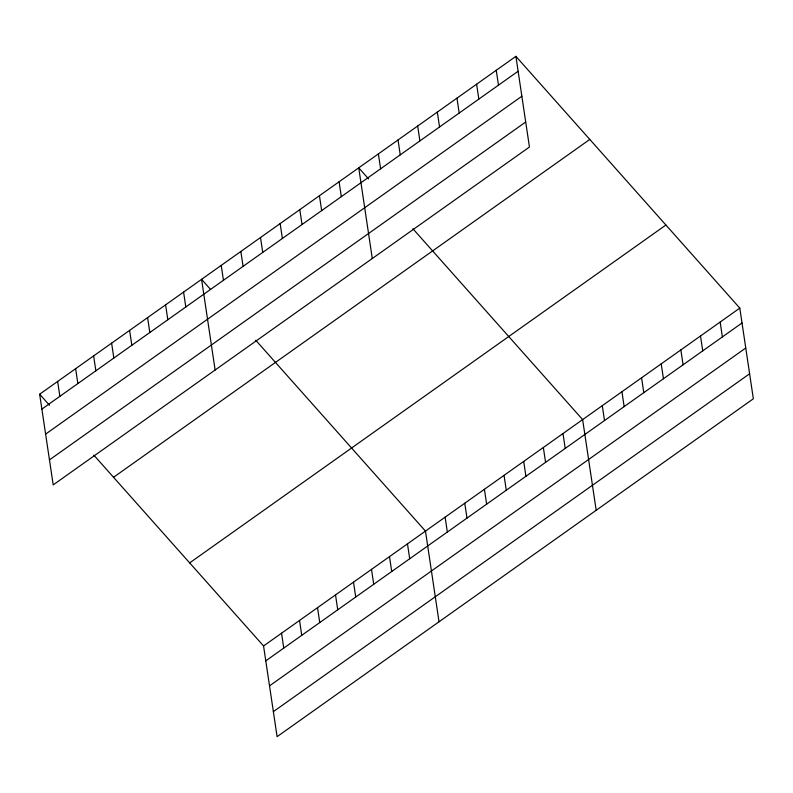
<?xml version="1.0" encoding="UTF-8"?>
<svg xmlns="http://www.w3.org/2000/svg" width="793" height="793" viewBox="0 0 793 793"><rect width="100%" height="100%" fill="white"/><g stroke="black" fill="none" stroke-linecap="round" stroke-linejoin="round"><path stroke-width="1.19" d="M515.896 56.343L529.446 147.032L53.2 484.89L39.65 394.21L515.896 56.343L739.8 308.11L753.35 398.79L277.104 736.657L263.554 645.968L93.832 455.132M41.87 409.099L518.126 71.231M45.617 434.108L521.863 96.24M49.463 459.881L525.709 122.013M113.538 477.287L589.784 139.429M189.666 562.891L665.912 225.024M263.554 645.968L739.8 308.11M265.774 660.856L742.02 322.989M269.511 685.866L745.757 348.008M273.367 711.638L749.613 373.781M368.586 178.921L358.733 167.838L372.284 258.528M412.915 228.771L582.637 419.606L596.187 510.286M210.601 289.495L201.571 279.334L215.131 370.024M255.762 340.266L425.474 531.102L439.025 621.781M39.65 394.21L49.503 405.282M720.153 322.047L722.373 336.926M700.506 335.984L702.727 350.863M680.86 349.921L683.09 364.8M661.213 363.858L663.444 378.737M641.567 377.795L643.797 392.674M621.93 391.732L624.15 406.611M602.284 405.669L604.504 420.548M562.99 433.543L565.211 448.422M496.249 70.28L498.48 85.168M543.344 447.48L545.574 462.359M476.603 84.217L478.833 99.105M523.697 461.417L525.928 476.296M456.966 98.154L459.187 113.042M504.051 475.354L506.281 490.233M437.32 112.091L439.54 126.979M484.414 489.291L486.634 504.17M417.673 126.028L419.894 140.916M464.767 503.228L466.988 518.107M398.027 139.964L400.247 154.853M445.121 517.165L447.341 532.044M378.38 153.901L380.6 168.79M407.483 543.859L409.703 558.748M339.087 181.775L341.317 196.664M389.492 556.627L391.712 571.505M319.44 195.712L321.671 210.601M371.501 569.384L373.721 584.272M299.804 209.649L302.024 224.538M353.509 582.151L355.73 597.04M280.157 223.586L282.377 238.475M335.518 594.919L337.739 609.797M317.527 607.676L319.748 622.564M260.51 237.523L262.731 252.412M299.536 620.443L301.756 635.332M240.864 251.46L243.084 266.349M281.545 633.21L283.765 648.089M221.217 265.397L223.448 280.286M183.579 292.102L185.81 306.98M165.588 304.859L167.819 319.748M147.597 317.626L149.827 332.515M129.606 330.394L131.836 345.272M111.615 343.151L113.845 358.039M93.624 355.918L95.854 370.807M75.632 368.686L77.853 383.564M57.641 381.443L59.862 396.331"/></g></svg>
